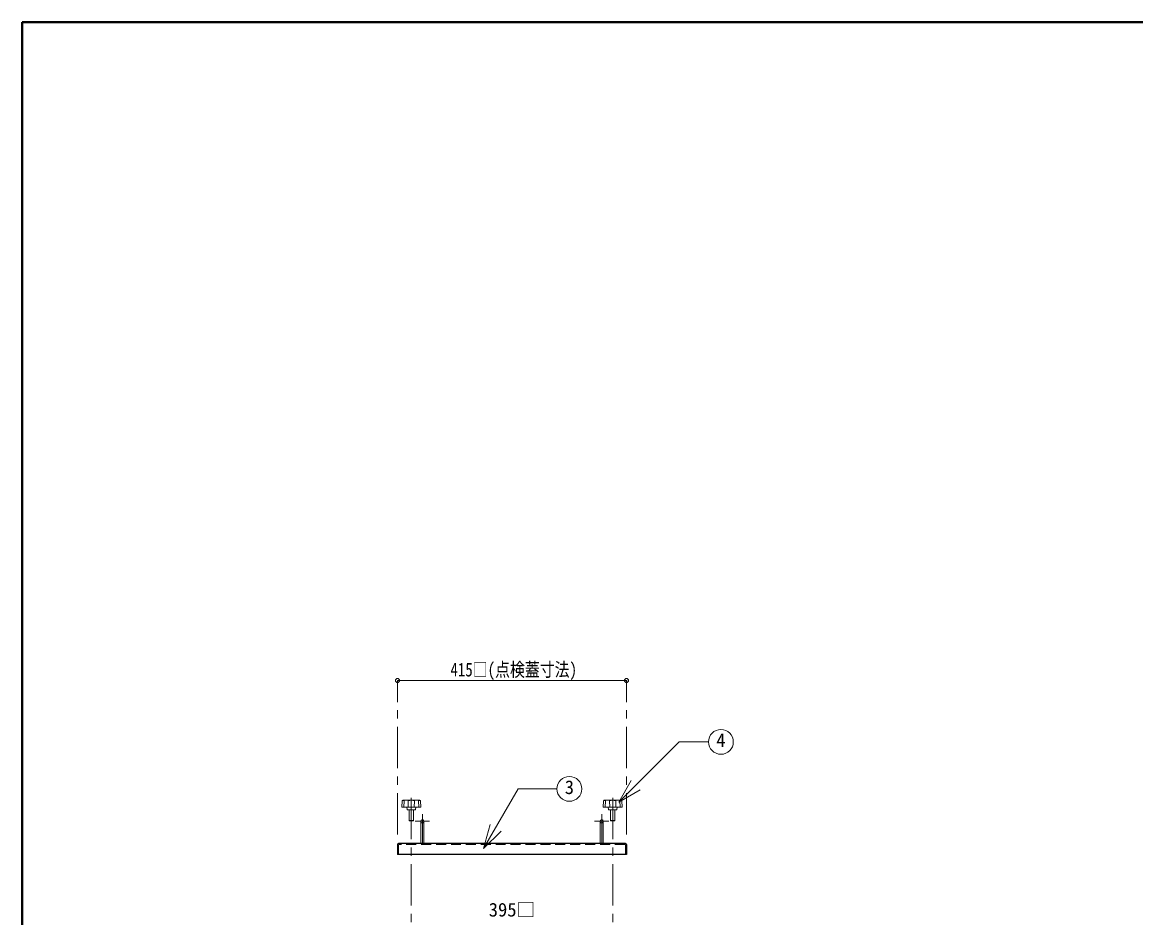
# Model space of a CAD drawing. Units: millimetres at full size, sheet at 1:15; details may follow other scales. Extents: x -3184 to 2891, y -2037 to 2178.
# Drawn here: x -3184 to -1166, y 556 to 2178 of the extents above; entities that cross this region are included whole.
import ezdxf
from ezdxf.enums import TextEntityAlignment as Align

# ---------------------------------------------------------------- set-up
doc = ezdxf.new("R2010")
doc.units = ezdxf.units.MM
doc.header["$LTSCALE"] = 15
doc.header["$PDMODE"] = 32
doc.header["$PDSIZE"] = 7.5
doc.linetypes.add('CHAIN1', pattern=[8, 5, -1, 1, -1])
doc.linetypes.add('DASHED1', pattern=[1.8, 1.2, -0.6])
doc.layers.add('0-0', color=7, linetype='Continuous', lineweight=18)
doc.styles.add('ＭＳ ゴシック', font='')
doc.styles.get('ＭＳ ゴシック').set_extended_font_data('MS Gothic')

msp = doc.modelspace()

# ---------------------------------------------------------------- linework, layer by layer
at = {"layer": '0-0', "color": 1, "lineweight": 40}
for p in [(-3184.2, -2037.13), (2890.8, 2177.87)]:
    msp.add_line(p, (-3184.2, 2177.87), dxfattribs=at)
at = {"layer": '0-0', "color": 4, "linetype": 'CHAIN1', "lineweight": 9}
for p, q in [((-2504.2, 706.37), (-2504.2, 985.37)), ((-2089.2, 706.37), (-2089.2, 985.37)), ((-2479.2, 97.87), (-2479.2, 783.77)), ((-2114.2, 97.87), (-2114.2, 783.77)), ((-2472.2, 730.37), (-2446.2, 730.37)), ((-2459.2, 743.37), (-2459.2, 690.37)), ((-2121.2, 730.37), (-2147.2, 730.37)), ((-2134.2, 743.37), (-2134.2, 690.37))]:
    msp.add_line(p, q, dxfattribs=at)
at = {"layer": '0-0', "color": 4, "lineweight": 9}
for p, q in [((-2504.2, 985.37), (-2089.2, 985.37)), ((-2462.2, 730.37), (-2462.2, 690.37)), ((-2456.2, 730.37), (-2456.2, 690.37)), ((-2137.2, 730.37), (-2137.2, 690.37)), ((-2131.2, 730.37), (-2131.2, 690.37))]:
    msp.add_line(p, q, dxfattribs=at)
at = {"layer": '0-0'}
for p, q in [((-2103.27, 765.02), (-1994.04, 874.24)), ((-1940.62, 874.24), (-1994.04, 874.24)), ((-2348.09, 680.91), (-2285.62, 789.11)), ((-2215.17, 789.11), (-2285.62, 789.11)), ((-2103.27, 765.02), (-2080.77, 803.99)), ((-2103.27, 765.02), (-2064.3, 787.52)), ((-2496.37, 756.38), (-2496.03, 766.9)), ((-2488.61, 768.76), (-2494.52, 768.45)), ((-2492.75, 755.97), (-2492.36, 767.61)), ((-2470.21, 768.77), (-2488.19, 768.77)), ((-2484.69, 755.97), (-2485.07, 767.61)), ((-2473.72, 755.97), (-2473.33, 767.61)), ((-2469.79, 768.76), (-2463.89, 768.45)), ((-2465.65, 755.97), (-2466.04, 767.61)), ((-2462.03, 756.38), (-2462.37, 766.9)), ((-2131.37, 756.38), (-2131.03, 766.9)), ((-2123.61, 768.76), (-2129.52, 768.45)), ((-2127.75, 755.97), (-2127.36, 767.61)), ((-2123.19, 768.77), (-2105.21, 768.77)), ((-2119.69, 755.97), (-2120.07, 767.61)), ((-2108.72, 755.97), (-2108.33, 767.61)), ((-2104.79, 768.76), (-2098.89, 768.45)), ((-2100.65, 755.97), (-2101.04, 767.61)), ((-2097.03, 756.38), (-2097.37, 766.9)), ((-2462.43, 755.97), (-2495.97, 755.97)), ((-2486.83, 751.54), (-2487.2, 755.97)), ((-2471.97, 751.17), (-2486.43, 751.17)), ((-2483.2, 731.67), (-2483.2, 751.17)), ((-2475.2, 731.67), (-2475.2, 751.17)), ((-2471.57, 751.54), (-2471.2, 755.97)), ((-2130.97, 755.97), (-2097.43, 755.97)), ((-2121.83, 751.54), (-2122.2, 755.97)), ((-2121.43, 751.17), (-2106.97, 751.17)), ((-2118.2, 731.67), (-2118.2, 751.17)), ((-2110.2, 731.67), (-2110.2, 751.17)), ((-2106.57, 751.54), (-2106.2, 755.97)), ((-2475.2, 731.67), (-2483.2, 731.67)), ((-2118.2, 731.67), (-2110.2, 731.67)), ((-2348.09, 680.91), (-2336.44, 724.38)), ((-2348.09, 680.91), (-2316.27, 712.73))]:
    msp.add_line(p, q, dxfattribs=at)
at = {"layer": '0-0', "color": 5, "lineweight": 25}
for p, q in [((-2504.2, 688.37), (-2504.2, 670.37)), ((-2091.2, 690.37), (-2502.2, 690.37)), ((-2089.2, 688.37), (-2089.2, 670.37)), ((-2089.2, 670.37), (-2504.2, 670.37))]:
    msp.add_line(p, q, dxfattribs=at)
at = {"layer": '0-0', "linetype": 'DASHED1'}
for p, q in [((-2502.2, 687.37), (-2502.2, 670.37)), ((-2092.2, 688.37), (-2501.2, 688.37)), ((-2484.2, 688.37), (-2484.2, 690.37)), ((-2474.2, 688.37), (-2474.2, 690.37)), ((-2119.2, 688.37), (-2119.2, 690.37)), ((-2109.2, 688.37), (-2109.2, 690.37)), ((-2091.2, 687.37), (-2091.2, 670.37))]:
    msp.add_line(p, q, dxfattribs=at)
at = {"layer": '0-0'}
for points in [[(-2475.2, 731.67), (-2475.7, 731.17), (-2482.7, 731.17), (-2483.2, 731.67)], [(-2118.2, 731.67), (-2117.7, 731.17), (-2110.7, 731.17), (-2110.2, 731.67)]]:
    msp.add_lwpolyline(points, dxfattribs=at)
for centre in [(-1918.12, 874.24), (-2192.67, 789.11)]:
    msp.add_circle(centre, 22.5, dxfattribs=at)
for centre, radius, start, end in [((-2494.43, 766.85), 1.6, 93.01913, 178.15415), ((-2494.81, 766.31), 1.66, 93.02757, 128.73305), ((-2494.74, 760), 7.97, 72.62002, 91.09064), ((-2488.19, 760.77), 8, 90, 93.01913), ((-2484.67, 767.62), 0.4, 97.29873, 181.90915), ((-2479.2, 724.9), 43.47, 82.70127, 97.29873), ((-2473.73, 767.62), 0.4, 358.09085, 82.70127), ((-2470.21, 760.77), 8, 86.98087, 90), ((-2463.66, 760), 7.97, 88.90936, 107.37998), ((-2463.97, 766.85), 1.6, 1.84585, 86.98087), ((-2463.6, 766.31), 1.66, 51.26695, 86.97243), ((-2129.43, 766.85), 1.6, 93.01913, 178.15415), ((-2129.81, 766.31), 1.66, 93.02757, 128.73305), ((-2129.74, 760), 7.97, 72.62002, 91.09064), ((-2123.19, 760.77), 8, 90, 93.01913), ((-2119.67, 767.62), 0.4, 97.29873, 181.90915), ((-2114.2, 724.9), 43.47, 82.70127, 97.29873), ((-2108.73, 767.62), 0.4, 358.09085, 82.70127), ((-2105.21, 760.77), 8, 86.98087, 90), ((-2098.66, 760), 7.97, 88.90936, 107.37998), ((-2098.97, 766.85), 1.6, 1.84585, 86.98087), ((-2098.6, 766.31), 1.66, 51.26695, 86.97243), ((-2495.97, 756.37), 0.4, 178.15415, 270), ((-2486.43, 751.57), 0.4, 184.76364, 270), ((-2471.97, 751.57), 0.4, 270, 355.23636), ((-2462.43, 756.37), 0.4, 270, 1.84585), ((-2130.97, 756.37), 0.4, 178.15415, 270), ((-2121.43, 751.57), 0.4, 184.76364, 270), ((-2106.97, 751.57), 0.4, 270, 355.23636), ((-2097.43, 756.37), 0.4, 270, 1.84585)]:
    msp.add_arc(centre, radius, start, end, dxfattribs=at)
at = {"layer": '0-0', "color": 4, "lineweight": 9}
for centre, start in [((-2459.2, 730.37), 360), ((-2134.2, 730.37), 0)]:
    msp.add_arc(centre, 3, start, 180, dxfattribs=at)
at = {"layer": '0-0', "color": 4, "linetype": 'DASHED1', "lineweight": 9}
for centre, end in [((-2459.2, 730.37), 0), ((-2134.2, 730.37), 360)]:
    msp.add_arc(centre, 3, 180, end, dxfattribs=at)
at = {"layer": '0-0', "color": 5, "lineweight": 25}
for centre, start, end in [((-2502.2, 688.37), 90, 180), ((-2091.2, 688.37), 0, 90)]:
    msp.add_arc(centre, 2, start, end, dxfattribs=at)
at = {"layer": '0-0', "linetype": 'DASHED1'}
for centre, start, end in [((-2501.2, 687.37), 90, 180), ((-2092.2, 687.37), 0, 90)]:
    msp.add_arc(centre, 1, start, end, dxfattribs=at)
at = {"layer": '0-0', "color": 1}
for p in [(-2504.2, 985.37), (-2089.2, 985.37)]:
    msp.add_point(p, dxfattribs=at)

# ---------------------------------------------------------------- texts
at = {"layer": '0-0', "style": 'ＭＳ ゴシック', "width": 0.8}
msp.add_text('415□(点検蓋寸法)', height=24.74, dxfattribs=at).set_placement((-2408.26, 985.37), align=Align.BOTTOM_LEFT)
at = {"layer": '0-0', "style": 'ＭＳ ゴシック'}
for s, p in [('4', (-1926.56, 857.37)), ('3', (-2201.1, 772.23)), ('395□', (-2338.89, 550.37))]:
    msp.add_text(s, height=24.74, dxfattribs=at).set_placement(p, align=Align.BOTTOM_LEFT)

doc.saveas('drawing.dxf')
